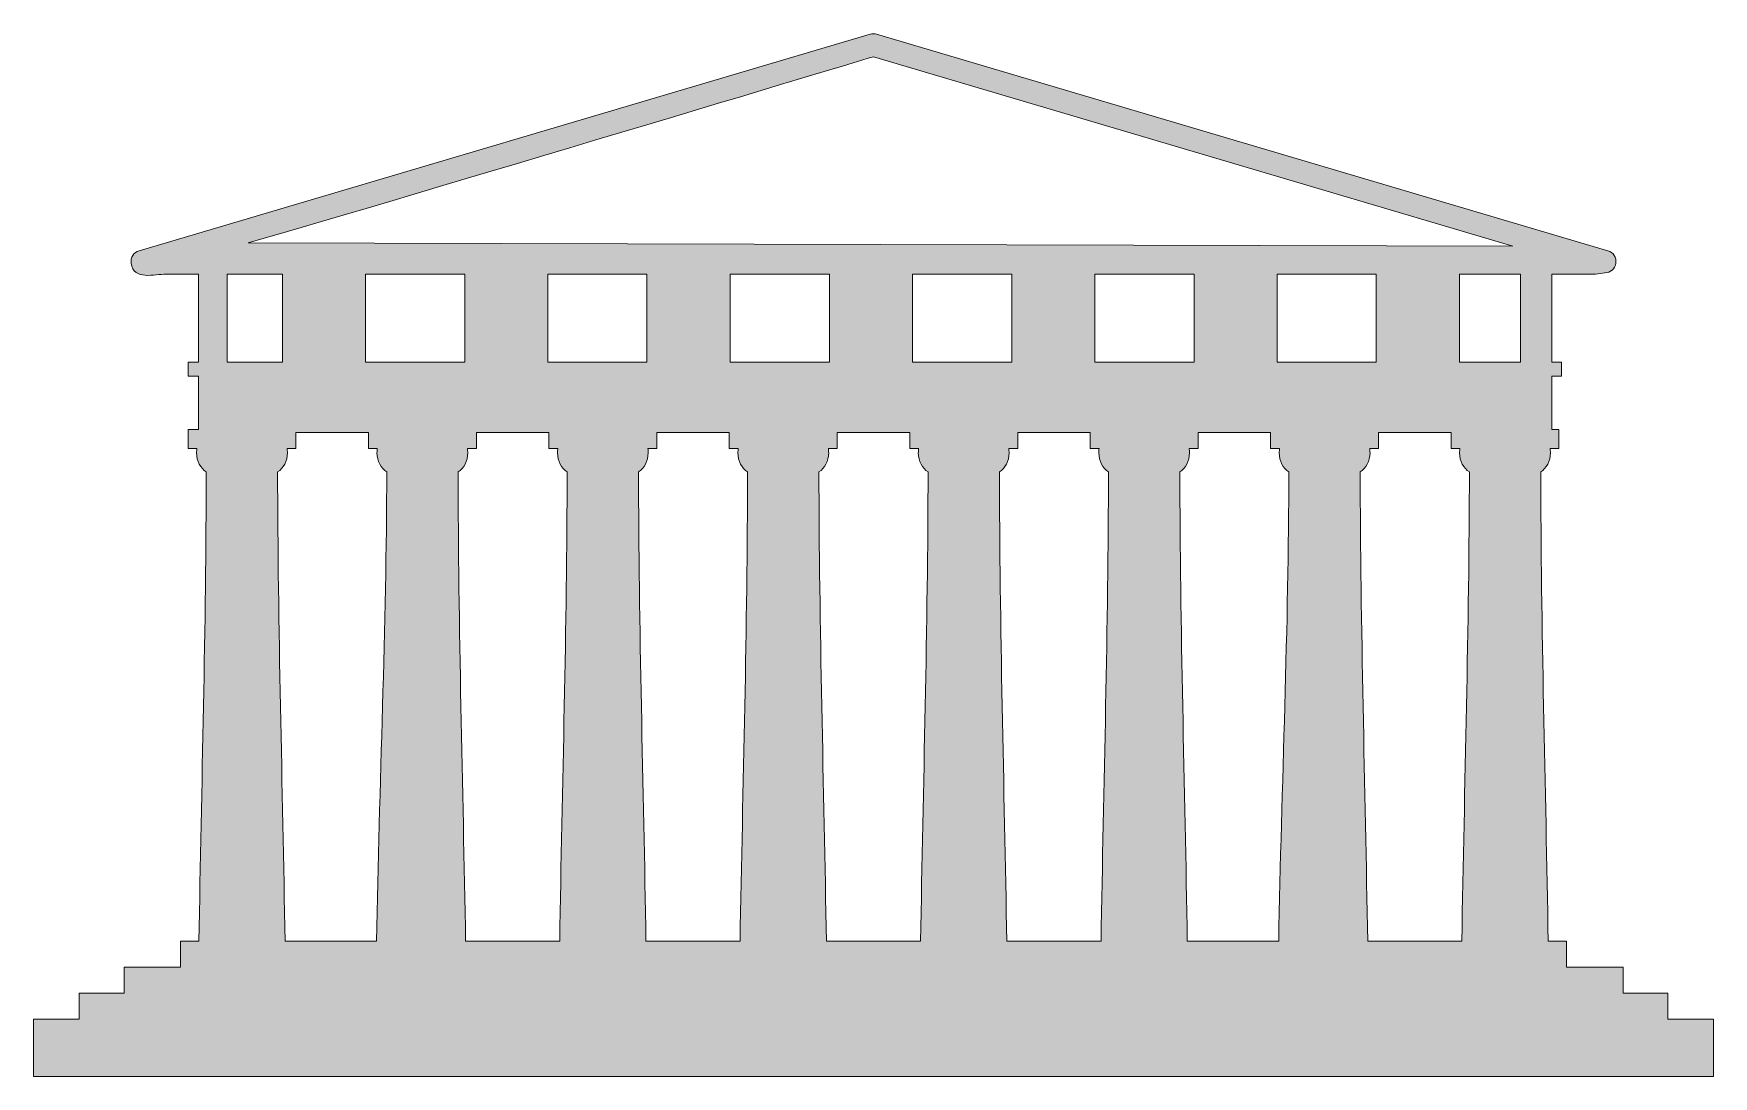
# Model space of a CAD drawing. Header units: inches. Extents: x 0 to 102, y 0 to 63.
import ezdxf

# ---------------------------------------------------------------- set-up
doc = ezdxf.new("R2010")
doc.units = ezdxf.units.IN
doc.header["$MEASUREMENT"] = 0
doc.layers.add('Layer 1', color=7, linetype='Continuous')

msp = doc.modelspace()

# ---------------------------------------------------------------- hatches: boundary and pattern name
at = {"layer": 'Layer 1', "true_color": 0x929d79}
h = msp.add_hatch(color=252, dxfattribs=at)
h.dxf.hatch_style = 2
edge = h.paths.add_edge_path()
edge.add_spline(control_points=[(98.84, 3.47), (98.84, 3.47), (98.84, 5.04), (98.84, 5.04), (98.84, 5.04), (96.14, 5.04), (96.14, 5.04), (96.14, 5.04), (96.14, 6.61), (96.14, 6.61), (96.14, 6.61), (92.72, 6.61), (92.72, 6.61), (92.72, 6.61), (92.72, 8.18), (92.72, 8.18), (92.72, 8.18), (91.61, 8.18), (91.61, 8.18), (91.46, 17.51), (91.16, 27.25), (91.16, 36.57), (91.5, 36.78), (91.74, 37.21), (91.74, 37.72), (91.74, 37.81), (91.73, 37.89), (91.72, 37.98), (91.72, 37.98), (92.26, 37.98), (92.26, 37.98), (92.26, 37.98), (92.26, 39.13), (92.26, 39.13), (92.26, 39.13), (91.82, 39.13), (91.82, 39.13), (91.82, 39.13), (91.82, 42.35), (91.82, 42.35), (91.82, 42.35), (92.42, 42.35), (92.42, 42.35), (92.42, 42.35), (92.42, 43.21), (92.42, 43.21), (92.42, 43.21), (91.82, 43.21), (91.82, 43.21), (91.82, 43.21), (91.82, 48.53), (91.82, 48.53), (91.82, 48.53), (94.46, 48.53), (94.46, 48.53), (94.46, 48.53), (95.03, 48.61), (95.03, 48.61), (95.37, 48.61), (95.66, 48.85), (95.7, 49.19), (95.75, 49.52), (95.55, 49.84), (95.22, 49.94), (95.22, 49.94), (50.99, 63.04), (50.99, 63.04), (50.86, 63.08), (50.73, 63.08), (50.6, 63.04), (50.6, 63.04), (6.38, 49.94), (6.38, 49.94), (6.05, 49.84), (5.85, 49.52), (5.9, 49.19), (6.05, 48.12), (7.32, 48.53), (8.02, 48.53), (8.14, 48.53), (9.98, 48.53), (9.98, 48.53), (9.98, 48.53), (9.98, 43.21), (9.98, 43.21), (9.98, 43.21), (9.35, 43.21), (9.35, 43.21), (9.35, 43.21), (9.35, 42.35), (9.35, 42.35), (9.35, 42.35), (9.98, 42.35), (9.98, 42.35), (9.98, 42.35), (9.98, 39.13), (9.98, 39.13), (9.98, 39.13), (9.34, 39.13), (9.34, 39.13), (9.34, 39.13), (9.34, 37.98), (9.34, 37.98), (9.34, 37.98), (9.88, 37.98), (9.88, 37.98), (9.87, 37.89), (9.86, 37.81), (9.86, 37.72), (9.86, 37.21), (10.1, 36.78), (10.44, 36.57), (10.44, 27.39), (10.15, 17.41), (10, 8.18), (10, 8.18), (8.88, 8.18), (8.88, 8.18), (8.88, 8.18), (8.88, 6.61), (8.88, 6.61), (8.88, 6.61), (5.47, 6.61), (5.47, 6.61), (5.47, 6.61), (5.47, 5.04), (5.47, 5.04), (5.47, 5.04), (2.76, 5.04), (2.76, 5.04), (2.76, 5.04), (2.76, 3.47), (2.76, 3.47), (2.76, 3.47), (0, 3.47), (0, 3.47), (0, 3.47), (0, 0), (0, 0), (0, 0), (101.6, 0), (101.6, 0), (101.6, 0), (101.6, 3.47), (101.6, 3.47), (101.6, 3.47), (98.84, 3.47), (98.84, 3.47)], knot_values=[0, 0, 0, 0, 1, 1, 1, 2, 2, 2, 3, 3, 3, 4, 4, 4, 5, 5, 5, 6, 6, 6, 7, 7, 7, 8, 8, 8, 9, 9, 9, 10, 10, 10, 11, 11, 11, 12, 12, 12, 13, 13, 13, 14, 14, 14, 15, 15, 15, 16, 16, 16, 17, 17, 17, 18, 18, 18, 19, 19, 19, 20, 20, 20, 21, 21, 21, 22, 22, 22, 23, 23, 23, 24, 24, 24, 25, 25, 25, 26, 26, 26, 27, 27, 27, 28, 28, 28, 29, 29, 29, 30, 30, 30, 31, 31, 31, 32, 32, 32, 33, 33, 33, 34, 34, 34, 35, 35, 35, 36, 36, 36, 37, 37, 37, 38, 38, 38, 39, 39, 39, 40, 40, 40, 41, 41, 41, 42, 42, 42, 43, 43, 43, 44, 44, 44, 45, 45, 45, 46, 46, 46, 47, 47, 47, 48, 48, 48, 49, 49, 49, 49], degree=3, periodic=1)
edge = h.paths.add_edge_path()
edge.add_spline(control_points=[(50.8, 61.68), (50.8, 61.68), (89.47, 50.22), (89.47, 50.22), (89.47, 50.22), (12.97, 50.42), (12.97, 50.42), (22.8, 53.24), (50.8, 61.68), (50.8, 61.68)], knot_values=[0, 0, 0, 0, 1, 1, 1, 2, 2, 2, 3, 3, 3, 3], degree=3, periodic=1)
h.paths.add_polyline_path([(75.21, 43.21), (75.21, 48.53), (81.21, 48.53), (81.21, 43.21)])
h.paths.add_polyline_path([(26.08, 48.53), (26.08, 43.21), (20.08, 43.21), (20.08, 48.53)])
h.paths.add_polyline_path([(31.1, 48.53), (37.1, 48.53), (37.1, 43.21), (31.1, 43.21)])
h.paths.add_polyline_path([(42.13, 48.53), (48.13, 48.53), (48.13, 43.21), (42.13, 43.21)])
h.paths.add_polyline_path([(53.16, 48.53), (59.16, 48.53), (59.16, 43.21), (53.16, 43.21)])
h.paths.add_polyline_path([(64.18, 48.53), (70.19, 48.53), (70.19, 43.21), (64.18, 43.21)])
h.paths.add_polyline_path([(11.71, 48.53), (15.05, 48.53), (15.05, 43.21), (11.71, 43.21)])
edge = h.paths.add_edge_path()
edge.add_spline(control_points=[(20.74, 8.18), (20.74, 8.18), (15.21, 8.18), (15.21, 8.18), (15.06, 17.47), (14.77, 27.3), (14.76, 36.57), (15.11, 36.78), (15.35, 37.21), (15.35, 37.72), (15.35, 37.81), (15.34, 37.89), (15.33, 37.98), (15.33, 37.98), (15.86, 37.98), (15.86, 37.98), (15.86, 37.98), (15.86, 38.94), (15.86, 38.94), (15.86, 38.94), (20.25, 38.94), (20.25, 38.94), (20.25, 38.94), (20.25, 37.98), (20.25, 37.98), (20.25, 37.98), (20.79, 37.98), (20.79, 37.98), (20.78, 37.89), (20.77, 37.81), (20.77, 37.72), (20.77, 37.21), (21.01, 36.78), (21.36, 36.57), (21.35, 27.27), (20.9, 17.5), (20.74, 8.18)], knot_values=[0, 0, 0, 0, 1, 1, 1, 2, 2, 2, 3, 3, 3, 4, 4, 4, 5, 5, 5, 6, 6, 6, 7, 7, 7, 8, 8, 8, 9, 9, 9, 10, 10, 10, 11, 11, 11, 12, 12, 12, 12], degree=3, periodic=1)
edge = h.paths.add_edge_path()
edge.add_spline(control_points=[(31.82, 8.18), (31.82, 8.18), (26.13, 8.18), (26.13, 8.18), (25.97, 17.48), (25.68, 27.29), (25.68, 36.57), (26.02, 36.78), (26.26, 37.21), (26.26, 37.72), (26.26, 37.81), (26.25, 37.89), (26.24, 37.98), (26.24, 37.98), (26.78, 37.98), (26.78, 37.98), (26.78, 37.98), (26.78, 38.94), (26.78, 38.94), (26.78, 38.94), (31.17, 38.94), (31.17, 38.94), (31.17, 38.94), (31.17, 37.98), (31.17, 37.98), (31.17, 37.98), (31.71, 37.98), (31.71, 37.98), (31.69, 37.89), (31.69, 37.81), (31.69, 37.72), (31.69, 37.21), (31.93, 36.78), (32.27, 36.57), (32.26, 27.27), (31.97, 17.5), (31.82, 8.18)], knot_values=[0, 0, 0, 0, 1, 1, 1, 2, 2, 2, 3, 3, 3, 4, 4, 4, 5, 5, 5, 6, 6, 6, 7, 7, 7, 8, 8, 8, 9, 9, 9, 10, 10, 10, 11, 11, 11, 12, 12, 12, 12], degree=3, periodic=1)
edge = h.paths.add_edge_path()
edge.add_spline(control_points=[(42.73, 8.18), (42.73, 8.18), (37.04, 8.18), (37.04, 8.18), (36.89, 17.49), (36.6, 27.28), (36.59, 36.57), (36.93, 36.78), (37.17, 37.21), (37.17, 37.72), (37.17, 37.81), (37.17, 37.89), (37.15, 37.98), (37.15, 37.98), (37.69, 37.98), (37.69, 37.98), (37.69, 37.98), (37.69, 38.94), (37.69, 38.94), (37.69, 38.94), (42.08, 38.94), (42.08, 38.94), (42.08, 38.94), (42.08, 37.98), (42.08, 37.98), (42.08, 37.98), (42.62, 37.98), (42.62, 37.98), (42.61, 37.89), (42.6, 37.81), (42.6, 37.72), (42.6, 37.21), (42.84, 36.78), (43.18, 36.57), (43.18, 27.28), (42.89, 17.49), (42.73, 8.18)], knot_values=[0, 0, 0, 0, 1, 1, 1, 2, 2, 2, 3, 3, 3, 4, 4, 4, 5, 5, 5, 6, 6, 6, 7, 7, 7, 8, 8, 8, 9, 9, 9, 10, 10, 10, 11, 11, 11, 12, 12, 12, 12], degree=3, periodic=1)
edge = h.paths.add_edge_path()
edge.add_spline(control_points=[(53.65, 8.18), (53.65, 8.18), (47.95, 8.18), (47.95, 8.18), (47.8, 17.43), (47.51, 27.35), (47.5, 36.57), (47.85, 36.78), (48.09, 37.21), (48.09, 37.72), (48.09, 37.81), (48.08, 37.89), (48.07, 37.98), (48.07, 37.98), (48.61, 37.98), (48.61, 37.98), (48.61, 37.98), (48.61, 38.94), (48.61, 38.94), (48.61, 38.94), (52.99, 38.94), (52.99, 38.94), (52.99, 38.94), (52.99, 37.98), (52.99, 37.98), (52.99, 37.98), (53.53, 37.98), (53.53, 37.98), (53.52, 37.89), (53.51, 37.81), (53.51, 37.72), (53.51, 37.21), (53.75, 36.78), (54.1, 36.57), (54.09, 27.34), (53.8, 17.44), (53.65, 8.18)], knot_values=[0, 0, 0, 0, 1, 1, 1, 2, 2, 2, 3, 3, 3, 4, 4, 4, 5, 5, 5, 6, 6, 6, 7, 7, 7, 8, 8, 8, 9, 9, 9, 10, 10, 10, 11, 11, 11, 12, 12, 12, 12], degree=3, periodic=1)
edge = h.paths.add_edge_path()
edge.add_spline(control_points=[(64.56, 8.18), (64.56, 8.18), (58.86, 8.18), (58.86, 8.18), (58.71, 17.41), (58.42, 27.39), (58.42, 36.57), (58.76, 36.78), (59, 37.21), (59, 37.72), (59, 37.81), (58.99, 37.89), (58.98, 37.98), (58.98, 37.98), (59.52, 37.98), (59.52, 37.98), (59.52, 37.98), (59.52, 38.94), (59.52, 38.94), (59.52, 38.94), (63.91, 38.94), (63.91, 38.94), (63.91, 38.94), (63.91, 37.98), (63.91, 37.98), (63.91, 37.98), (64.45, 37.98), (64.45, 37.98), (64.43, 37.89), (64.43, 37.81), (64.43, 37.72), (64.43, 37.21), (64.67, 36.78), (65.01, 36.57), (65, 27.33), (64.72, 17.45), (64.56, 8.18)], knot_values=[0, 0, 0, 0, 1, 1, 1, 2, 2, 2, 3, 3, 3, 4, 4, 4, 5, 5, 5, 6, 6, 6, 7, 7, 7, 8, 8, 8, 9, 9, 9, 10, 10, 10, 11, 11, 11, 12, 12, 12, 12], degree=3, periodic=1)
edge = h.paths.add_edge_path()
edge.add_spline(control_points=[(75.31, 8.18), (75.31, 8.18), (69.78, 8.18), (69.78, 8.18), (69.63, 17.5), (69.34, 27.27), (69.33, 36.57), (69.67, 36.78), (69.91, 37.21), (69.91, 37.72), (69.91, 37.81), (69.91, 37.89), (69.89, 37.98), (69.89, 37.98), (70.43, 37.98), (70.43, 37.98), (70.43, 37.98), (70.43, 38.94), (70.43, 38.94), (70.43, 38.94), (74.82, 38.94), (74.82, 38.94), (74.82, 38.94), (74.82, 37.98), (74.82, 37.98), (74.82, 37.98), (75.36, 37.98), (75.36, 37.98), (75.35, 37.89), (75.34, 37.81), (75.34, 37.72), (75.34, 37.21), (75.58, 36.78), (75.92, 36.57), (75.92, 27.32), (75.47, 17.46), (75.31, 8.18)], knot_values=[0, 0, 0, 0, 1, 1, 1, 2, 2, 2, 3, 3, 3, 4, 4, 4, 5, 5, 5, 6, 6, 6, 7, 7, 7, 8, 8, 8, 9, 9, 9, 10, 10, 10, 11, 11, 11, 12, 12, 12, 12], degree=3, periodic=1)
edge = h.paths.add_edge_path()
edge.add_spline(control_points=[(86.38, 8.18), (86.38, 8.18), (80.69, 8.18), (80.69, 8.18), (80.54, 17.45), (80.25, 27.33), (80.24, 36.57), (80.59, 36.78), (80.83, 37.21), (80.83, 37.72), (80.83, 37.81), (80.82, 37.89), (80.81, 37.98), (80.81, 37.98), (81.35, 37.98), (81.35, 37.98), (81.35, 37.98), (81.35, 38.94), (81.35, 38.94), (81.35, 38.94), (85.74, 38.94), (85.74, 38.94), (85.74, 38.94), (85.74, 37.98), (85.74, 37.98), (85.74, 37.98), (86.27, 37.98), (86.27, 37.98), (86.26, 37.89), (86.25, 37.81), (86.25, 37.72), (86.25, 37.21), (86.49, 36.78), (86.84, 36.57), (86.83, 27.28), (86.54, 17.49), (86.38, 8.18)], knot_values=[0, 0, 0, 0, 1, 1, 1, 2, 2, 2, 3, 3, 3, 4, 4, 4, 5, 5, 5, 6, 6, 6, 7, 7, 7, 8, 8, 8, 9, 9, 9, 10, 10, 10, 11, 11, 11, 12, 12, 12, 12], degree=3, periodic=1)
h.paths.add_polyline_path([(89.94, 43.21), (86.24, 43.21), (86.24, 48.53), (89.94, 48.53)])

# ---------------------------------------------------------------- linework, layer by layer
at = {"layer": 'Layer 1', "lineweight": 0}
for points in [[(11.71, 48.53), (15.05, 48.53), (15.05, 43.21), (11.71, 43.21), (11.71, 48.53)], [(26.08, 48.53), (26.08, 43.21), (20.08, 43.21), (20.08, 48.53), (26.08, 48.53)], [(31.1, 48.53), (37.1, 48.53), (37.1, 43.21), (31.1, 43.21), (31.1, 48.53)], [(42.13, 48.53), (48.13, 48.53), (48.13, 43.21), (42.13, 43.21), (42.13, 48.53)], [(53.16, 48.53), (59.16, 48.53), (59.16, 43.21), (53.16, 43.21), (53.16, 48.53)], [(64.18, 48.53), (70.19, 48.53), (70.19, 43.21), (64.18, 43.21), (64.18, 48.53)], [(75.21, 43.21), (75.21, 48.53), (81.21, 48.53), (81.21, 43.21), (75.21, 43.21)], [(89.94, 43.21), (86.24, 43.21), (86.24, 48.53), (89.94, 48.53), (89.94, 43.21)]]:
    msp.add_lwpolyline(points, dxfattribs=at)
for points, knots in [([(98.84, 3.47), (98.84, 3.47), (98.84, 5.04), (98.84, 5.04), (98.84, 5.04), (96.14, 5.04), (96.14, 5.04), (96.14, 5.04), (96.14, 6.61), (96.14, 6.61), (96.14, 6.61), (92.72, 6.61), (92.72, 6.61), (92.72, 6.61), (92.72, 8.18), (92.72, 8.18), (92.72, 8.18), (91.61, 8.18), (91.61, 8.18), (91.46, 17.51), (91.16, 27.25), (91.16, 36.57), (91.5, 36.78), (91.74, 37.21), (91.74, 37.72), (91.74, 37.81), (91.73, 37.89), (91.72, 37.98), (91.72, 37.98), (92.26, 37.98), (92.26, 37.98), (92.26, 37.98), (92.26, 39.13), (92.26, 39.13), (92.26, 39.13), (91.82, 39.13), (91.82, 39.13), (91.82, 39.13), (91.82, 42.35), (91.82, 42.35), (91.82, 42.35), (92.42, 42.35), (92.42, 42.35), (92.42, 42.35), (92.42, 43.21), (92.42, 43.21), (92.42, 43.21), (91.82, 43.21), (91.82, 43.21), (91.82, 43.21), (91.82, 48.53), (91.82, 48.53), (91.82, 48.53), (94.46, 48.53), (94.46, 48.53), (94.46, 48.53), (95.03, 48.61), (95.03, 48.61), (95.37, 48.61), (95.66, 48.85), (95.7, 49.19), (95.75, 49.52), (95.55, 49.84), (95.22, 49.94), (95.22, 49.94), (50.99, 63.04), (50.99, 63.04), (50.86, 63.08), (50.73, 63.08), (50.6, 63.04), (50.6, 63.04), (6.38, 49.94), (6.38, 49.94), (6.05, 49.84), (5.85, 49.52), (5.9, 49.19), (6.05, 48.12), (7.32, 48.53), (8.02, 48.53), (8.14, 48.53), (9.98, 48.53), (9.98, 48.53), (9.98, 48.53), (9.98, 43.21), (9.98, 43.21), (9.98, 43.21), (9.35, 43.21), (9.35, 43.21), (9.35, 43.21), (9.35, 42.35), (9.35, 42.35), (9.35, 42.35), (9.98, 42.35), (9.98, 42.35), (9.98, 42.35), (9.98, 39.13), (9.98, 39.13), (9.98, 39.13), (9.34, 39.13), (9.34, 39.13), (9.34, 39.13), (9.34, 37.98), (9.34, 37.98), (9.34, 37.98), (9.88, 37.98), (9.88, 37.98), (9.87, 37.89), (9.86, 37.81), (9.86, 37.72), (9.86, 37.21), (10.1, 36.78), (10.44, 36.57), (10.44, 27.39), (10.15, 17.41), (10, 8.18), (10, 8.18), (8.88, 8.18), (8.88, 8.18), (8.88, 8.18), (8.88, 6.61), (8.88, 6.61), (8.88, 6.61), (5.47, 6.61), (5.47, 6.61), (5.47, 6.61), (5.47, 5.04), (5.47, 5.04), (5.47, 5.04), (2.76, 5.04), (2.76, 5.04), (2.76, 5.04), (2.76, 3.47), (2.76, 3.47), (2.76, 3.47), (0, 3.47), (0, 3.47), (0, 3.47), (0, 0), (0, 0), (0, 0), (101.6, 0), (101.6, 0), (101.6, 0), (101.6, 3.47), (101.6, 3.47), (101.6, 3.47), (98.84, 3.47), (98.84, 3.47)], [0, 0, 0, 0, 1, 1, 1, 2, 2, 2, 3, 3, 3, 4, 4, 4, 5, 5, 5, 6, 6, 6, 7, 7, 7, 8, 8, 8, 9, 9, 9, 10, 10, 10, 11, 11, 11, 12, 12, 12, 13, 13, 13, 14, 14, 14, 15, 15, 15, 16, 16, 16, 17, 17, 17, 18, 18, 18, 19, 19, 19, 20, 20, 20, 21, 21, 21, 22, 22, 22, 23, 23, 23, 24, 24, 24, 25, 25, 25, 26, 26, 26, 27, 27, 27, 28, 28, 28, 29, 29, 29, 30, 30, 30, 31, 31, 31, 32, 32, 32, 33, 33, 33, 34, 34, 34, 35, 35, 35, 36, 36, 36, 37, 37, 37, 38, 38, 38, 39, 39, 39, 40, 40, 40, 41, 41, 41, 42, 42, 42, 43, 43, 43, 44, 44, 44, 45, 45, 45, 46, 46, 46, 47, 47, 47, 48, 48, 48, 49, 49, 49, 49]), ([(50.8, 61.68), (50.8, 61.68), (89.47, 50.22), (89.47, 50.22), (89.47, 50.22), (12.97, 50.42), (12.97, 50.42), (22.8, 53.24), (50.8, 61.68), (50.8, 61.68)], [0, 0, 0, 0, 1, 1, 1, 2, 2, 2, 3, 3, 3, 3]), ([(20.74, 8.18), (20.74, 8.18), (15.21, 8.18), (15.21, 8.18), (15.06, 17.47), (14.77, 27.3), (14.76, 36.57), (15.11, 36.78), (15.35, 37.21), (15.35, 37.72), (15.35, 37.81), (15.34, 37.89), (15.33, 37.98), (15.33, 37.98), (15.86, 37.98), (15.86, 37.98), (15.86, 37.98), (15.86, 38.94), (15.86, 38.94), (15.86, 38.94), (20.25, 38.94), (20.25, 38.94), (20.25, 38.94), (20.25, 37.98), (20.25, 37.98), (20.25, 37.98), (20.79, 37.98), (20.79, 37.98), (20.78, 37.89), (20.77, 37.81), (20.77, 37.72), (20.77, 37.21), (21.01, 36.78), (21.36, 36.57), (21.35, 27.27), (20.9, 17.5), (20.74, 8.18)], [0, 0, 0, 0, 1, 1, 1, 2, 2, 2, 3, 3, 3, 4, 4, 4, 5, 5, 5, 6, 6, 6, 7, 7, 7, 8, 8, 8, 9, 9, 9, 10, 10, 10, 11, 11, 11, 12, 12, 12, 12]), ([(31.82, 8.18), (31.82, 8.18), (26.13, 8.18), (26.13, 8.18), (25.97, 17.48), (25.68, 27.29), (25.68, 36.57), (26.02, 36.78), (26.26, 37.21), (26.26, 37.72), (26.26, 37.81), (26.25, 37.89), (26.24, 37.98), (26.24, 37.98), (26.78, 37.98), (26.78, 37.98), (26.78, 37.98), (26.78, 38.94), (26.78, 38.94), (26.78, 38.94), (31.17, 38.94), (31.17, 38.94), (31.17, 38.94), (31.17, 37.98), (31.17, 37.98), (31.17, 37.98), (31.71, 37.98), (31.71, 37.98), (31.69, 37.89), (31.69, 37.81), (31.69, 37.72), (31.69, 37.21), (31.93, 36.78), (32.27, 36.57), (32.26, 27.27), (31.97, 17.5), (31.82, 8.18)], [0, 0, 0, 0, 1, 1, 1, 2, 2, 2, 3, 3, 3, 4, 4, 4, 5, 5, 5, 6, 6, 6, 7, 7, 7, 8, 8, 8, 9, 9, 9, 10, 10, 10, 11, 11, 11, 12, 12, 12, 12]), ([(42.73, 8.18), (42.73, 8.18), (37.04, 8.18), (37.04, 8.18), (36.89, 17.49), (36.6, 27.28), (36.59, 36.57), (36.93, 36.78), (37.17, 37.21), (37.17, 37.72), (37.17, 37.81), (37.17, 37.89), (37.15, 37.98), (37.15, 37.98), (37.69, 37.98), (37.69, 37.98), (37.69, 37.98), (37.69, 38.94), (37.69, 38.94), (37.69, 38.94), (42.08, 38.94), (42.08, 38.94), (42.08, 38.94), (42.08, 37.98), (42.08, 37.98), (42.08, 37.98), (42.62, 37.98), (42.62, 37.98), (42.61, 37.89), (42.6, 37.81), (42.6, 37.72), (42.6, 37.21), (42.84, 36.78), (43.18, 36.57), (43.18, 27.28), (42.89, 17.49), (42.73, 8.18)], [0, 0, 0, 0, 1, 1, 1, 2, 2, 2, 3, 3, 3, 4, 4, 4, 5, 5, 5, 6, 6, 6, 7, 7, 7, 8, 8, 8, 9, 9, 9, 10, 10, 10, 11, 11, 11, 12, 12, 12, 12]), ([(53.65, 8.18), (53.65, 8.18), (47.95, 8.18), (47.95, 8.18), (47.8, 17.43), (47.51, 27.35), (47.5, 36.57), (47.85, 36.78), (48.09, 37.21), (48.09, 37.72), (48.09, 37.81), (48.08, 37.89), (48.07, 37.98), (48.07, 37.98), (48.61, 37.98), (48.61, 37.98), (48.61, 37.98), (48.61, 38.94), (48.61, 38.94), (48.61, 38.94), (52.99, 38.94), (52.99, 38.94), (52.99, 38.94), (52.99, 37.98), (52.99, 37.98), (52.99, 37.98), (53.53, 37.98), (53.53, 37.98), (53.52, 37.89), (53.51, 37.81), (53.51, 37.72), (53.51, 37.21), (53.75, 36.78), (54.1, 36.57), (54.09, 27.34), (53.8, 17.44), (53.65, 8.18)], [0, 0, 0, 0, 1, 1, 1, 2, 2, 2, 3, 3, 3, 4, 4, 4, 5, 5, 5, 6, 6, 6, 7, 7, 7, 8, 8, 8, 9, 9, 9, 10, 10, 10, 11, 11, 11, 12, 12, 12, 12]), ([(64.56, 8.18), (64.56, 8.18), (58.86, 8.18), (58.86, 8.18), (58.71, 17.41), (58.42, 27.39), (58.42, 36.57), (58.76, 36.78), (59, 37.21), (59, 37.72), (59, 37.81), (58.99, 37.89), (58.98, 37.98), (58.98, 37.98), (59.52, 37.98), (59.52, 37.98), (59.52, 37.98), (59.52, 38.94), (59.52, 38.94), (59.52, 38.94), (63.91, 38.94), (63.91, 38.94), (63.91, 38.94), (63.91, 37.98), (63.91, 37.98), (63.91, 37.98), (64.45, 37.98), (64.45, 37.98), (64.43, 37.89), (64.43, 37.81), (64.43, 37.72), (64.43, 37.21), (64.67, 36.78), (65.01, 36.57), (65, 27.33), (64.72, 17.45), (64.56, 8.18)], [0, 0, 0, 0, 1, 1, 1, 2, 2, 2, 3, 3, 3, 4, 4, 4, 5, 5, 5, 6, 6, 6, 7, 7, 7, 8, 8, 8, 9, 9, 9, 10, 10, 10, 11, 11, 11, 12, 12, 12, 12]), ([(75.31, 8.18), (75.31, 8.18), (69.78, 8.18), (69.78, 8.18), (69.63, 17.5), (69.34, 27.27), (69.33, 36.57), (69.67, 36.78), (69.91, 37.21), (69.91, 37.72), (69.91, 37.81), (69.91, 37.89), (69.89, 37.98), (69.89, 37.98), (70.43, 37.98), (70.43, 37.98), (70.43, 37.98), (70.43, 38.94), (70.43, 38.94), (70.43, 38.94), (74.82, 38.94), (74.82, 38.94), (74.82, 38.94), (74.82, 37.98), (74.82, 37.98), (74.82, 37.98), (75.36, 37.98), (75.36, 37.98), (75.35, 37.89), (75.34, 37.81), (75.34, 37.72), (75.34, 37.21), (75.58, 36.78), (75.92, 36.57), (75.92, 27.32), (75.47, 17.46), (75.31, 8.18)], [0, 0, 0, 0, 1, 1, 1, 2, 2, 2, 3, 3, 3, 4, 4, 4, 5, 5, 5, 6, 6, 6, 7, 7, 7, 8, 8, 8, 9, 9, 9, 10, 10, 10, 11, 11, 11, 12, 12, 12, 12]), ([(86.38, 8.18), (86.38, 8.18), (80.69, 8.18), (80.69, 8.18), (80.54, 17.45), (80.25, 27.33), (80.24, 36.57), (80.59, 36.78), (80.83, 37.21), (80.83, 37.72), (80.83, 37.81), (80.82, 37.89), (80.81, 37.98), (80.81, 37.98), (81.35, 37.98), (81.35, 37.98), (81.35, 37.98), (81.35, 38.94), (81.35, 38.94), (81.35, 38.94), (85.74, 38.94), (85.74, 38.94), (85.74, 38.94), (85.74, 37.98), (85.74, 37.98), (85.74, 37.98), (86.27, 37.98), (86.27, 37.98), (86.26, 37.89), (86.25, 37.81), (86.25, 37.72), (86.25, 37.21), (86.49, 36.78), (86.84, 36.57), (86.83, 27.28), (86.54, 17.49), (86.38, 8.18)], [0, 0, 0, 0, 1, 1, 1, 2, 2, 2, 3, 3, 3, 4, 4, 4, 5, 5, 5, 6, 6, 6, 7, 7, 7, 8, 8, 8, 9, 9, 9, 10, 10, 10, 11, 11, 11, 12, 12, 12, 12])]:
    msp.add_open_spline(points, degree=3, knots=knots, dxfattribs=at)

doc.saveas('drawing.dxf')
